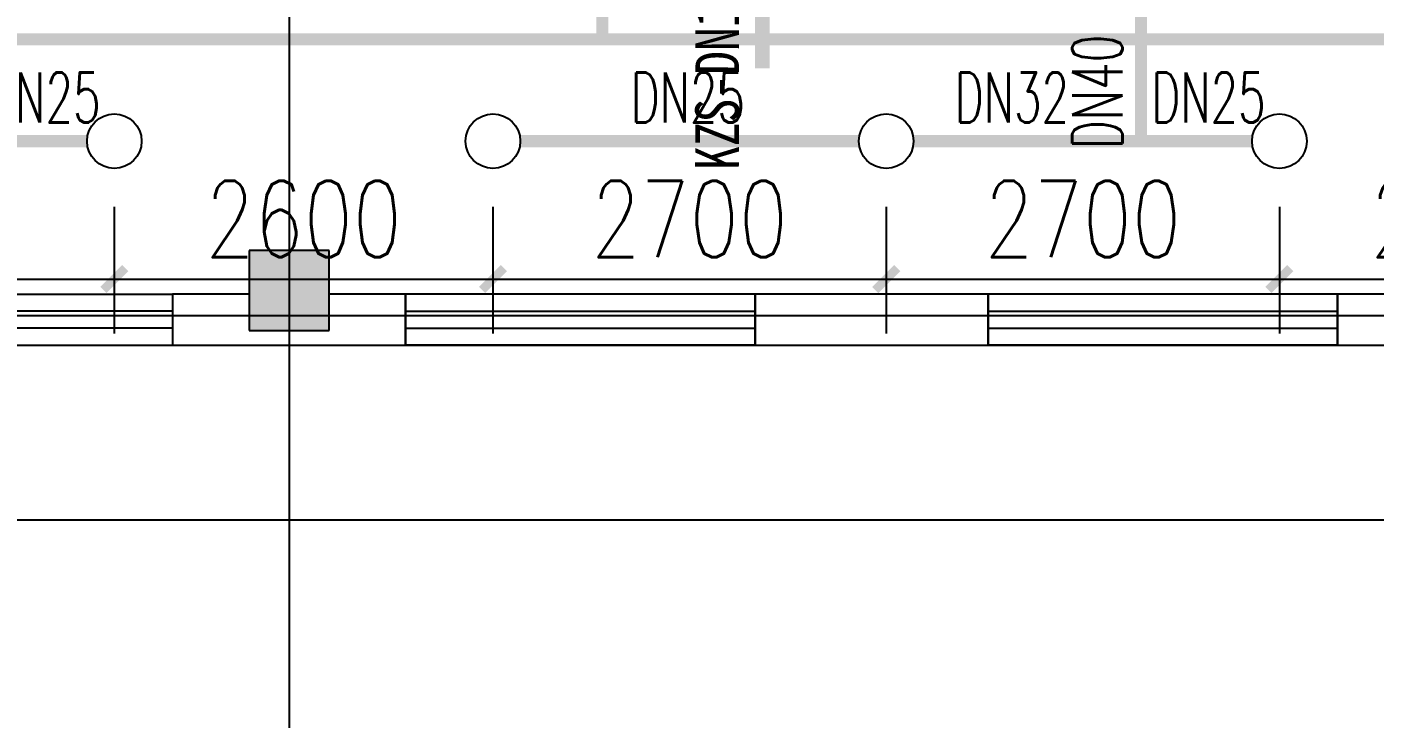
# Model space of a CAD drawing. Extents: x 0 to 2838408, y -923048 to 203859.
# Drawn here: x 2711463 to 2720713, y -204254 to -199508 of the extents above; entities that cross this region are included whole.
import ezdxf
from ezdxf.enums import TextEntityAlignment as Align

# ---------------------------------------------------------------- set-up
doc = ezdxf.new("R2010")
doc.units = 0
doc.header["$LTSCALE"] = 1000
for name, color, linetype in [('COLUMN', 9, 'Continuous'), ('DIM_喷淋', 3, 'Continuous'), ('DOTE', 8, 'Continuous'), ('EQUIP_喷头', 7, 'Continuous'), ('GROUND', 2, 'Continuous'), ('PIPE-喷淋', 6, 'Continuous'), ('PUB_HATCH', 8, 'Continuous'), ('TEXT_喷淋', 7, 'Continuous'), ('WALL', 9, 'Continuous'), ('WINDOW', 4, 'Continuous'), ('XREF', 8, 'Continuous'), ('抗震支吊架', 2, 'Continuous')]:
    doc.layers.add(name, color=color, linetype=linetype)
doc.styles.add('_TCH_DIM_T3', font='SIMPLEX', dxfattribs={"width": 0.75, "bigfont": 'HZTXT'})
doc.styles.add('_TWT_PIPEDN', font='SIMPLEX', dxfattribs={"width": 0.8, "height": 2.3, "bigfont": 'HZTXT'})
doc.styles.add('kzcad', font='', dxfattribs={"width": 0.8})
doc.styles.get('kzcad').set_extended_font_data('SimSun')
doc.dimstyles.new('_TWT_ARCH&&150', dxfattribs={"dimtxt": 525, "dimasz": 150, "dimexe": 375, "dimexo": 450, "dimgap": 150, "dimtad": 1, "dimdec": 0, "dimzin": 0, "dimdsep": 46, "dimtxsty": '_TCH_DIM_T3', "dimblk": 'ARCHTICK', "dimcen": 0.09, "dimclrt": 7, "dimazin": 2, "dimtfac": 1, "dimtdec": 0, "dimtix": 1, "dimtmove": 2, "dimatfit": 3, "dimfxl": 1, "dimtolj": 1, "dimtzin": 0, "dimarcsym": 0})

# ---------------------------------------------------------------- blocks, each defined once
blk = doc.blocks.new('$WINLIB2D$00000001')
at = {"color": 0}
for points in [[(-0.5, 0.5), (-0.5, -0.5)], [(-0.5, 0.5), (0.5, 0.5)], [(0.5, -0.5), (0.5, 0.5)], [(0.5, 0.1667), (-0.5, 0.1667)], [(0.5, -0.1667), (-0.5, -0.1667)], [(-0.5, -0.5), (0.5, -0.5)]]:
    blk.add_lwpolyline(points, dxfattribs=at)
blk = doc.blocks.new('1F1')
at = {"layer": 'PUB_HATCH'}
blk.add_hatch(color=256, dxfattribs=at).paths.add_polyline_path([(2377491.7, -201042.2), (2376941.7, -201042.2), (2376941.7, -201592.2), (2377491.7, -201592.2)])
at = {"layer": 'COLUMN'}
for p, q in [((2377491.7, -201042.2), (2376941.7, -201042.2)), ((2376941.7, -201042.2), (2376941.7, -201592.2)), ((2377491.7, -201592.2), (2377491.7, -201042.2)), ((2376941.7, -201592.2), (2377491.7, -201592.2))]:
    blk.add_line(p, q, dxfattribs=at)
at = {"layer": 'DOTE'}
for p, q in [((2377216.7, -187892.2), (2377216.7, -271092.2)), ((2453916.7, -201492.2), (2343216.7, -201492.2))]:
    blk.add_line(p, q, dxfattribs=at)
at = {"layer": 'GROUND'}
blk.add_line((2363516.7, -202892.2), (2436966.7, -202892.2), dxfattribs=at)
blk.add_lwpolyline([(2363516.7, -201692.2), (2436966.7, -201692.2)], dxfattribs=at)
at = {"layer": 'WALL'}
for p, q in [((2376941.7, -201342.2), (2376416.7, -201342.2)), ((2376416.7, -201342.2), (2376416.7, -201692.2)), ((2378016.7, -201342.2), (2377491.7, -201342.2)), ((2378016.7, -201692.2), (2378016.7, -201342.2)), ((2382016.7, -201342.2), (2380416.7, -201342.2)), ((2380416.7, -201342.2), (2380416.7, -201692.2)), ((2382016.7, -201692.2), (2382016.7, -201342.2)), ((2384941.7, -201342.2), (2384416.7, -201342.2)), ((2384416.7, -201342.2), (2384416.7, -201692.2)), ((2376416.7, -201692.2), (2377216.7, -201692.2)), ((2377216.7, -201692.2), (2378016.7, -201692.2)), ((2380416.7, -201692.2), (2382016.7, -201692.2)), ((2384416.7, -201692.2), (2385216.7, -201692.2))]:
    blk.add_line(p, q, dxfattribs=at)
at = {"layer": 'WINDOW', "xscale": 2400, "yscale": -350, "zscale": 2400}
blk.add_blockref('$WINLIB2D$00000001', (2375216.7, -201517.2), dxfattribs=at)
at = {"layer": 'WINDOW', "xscale": -2400, "yscale": -350, "zscale": -2400, "rotation": 359.999999999962}
for p in [(2379216.7, -201517.2), (2383216.7, -201517.2)]:
    blk.add_blockref('$WINLIB2D$00000001', p, dxfattribs=at)
blk = doc.blocks.new('_ArchTick')
at = {"color": 0, "linetype": 'ByBlock', "const_width": 0.4}
blk.add_lwpolyline([(-0.5, -0.5), (0.5, 0.5)], dxfattribs=at)
blk = doc.blocks.new('*D3124')
at = {"layer": 'Defpoints', "color": 0, "linetype": 'ByBlock', "transparency": 16777216}
for p in [(2720062.5, -200292.2), (2722662.5, -200292.2), (2722662.5, -201238.8)]:
    blk.add_point(p, dxfattribs=at)
at = {"layer": 'DIM_喷淋', "color": 0, "linetype": 'ByBlock', "lineweight": -2, "transparency": 16777216}
for p, q in [((2720062.5, -200742.2), (2720062.5, -201613.8)), ((2722662.5, -200742.2), (2722662.5, -201613.8)), ((2720062.5, -201238.8), (2722662.5, -201238.8))]:
    blk.add_line(p, q, dxfattribs=at)
at = {"layer": 'DIM_喷淋', "color": 0, "linetype": 'ByBlock', "lineweight": -2, "transparency": 16777216, "xscale": 150, "yscale": 150, "zscale": 150, "rotation": 180}
blk.add_blockref('_ArchTick', (2720062.5, -201238.8), dxfattribs=at)
at = {"layer": 'DIM_喷淋', "color": 0, "linetype": 'ByBlock', "lineweight": -2, "transparency": 16777216, "xscale": 150, "yscale": 150, "zscale": 150}
blk.add_blockref('_ArchTick', (2722662.5, -201238.8), dxfattribs=at)
at = {"layer": 'DIM_喷淋', "color": 7, "linetype": 'ByBlock', "transparency": 16777216, "insert": (2721362.5, -200826.3), "char_height": 525, "attachment_point": 5, "style": '_TCH_DIM_T3'}
blk.add_mtext('\\A1;2600', dxfattribs=at)
blk = doc.blocks.new('*D3125')
at = {"layer": 'Defpoints', "color": 0, "linetype": 'ByBlock', "transparency": 16777216}
for p in [(2717362.5, -200292.2), (2720062.5, -200292.2), (2720062.5, -201238.8)]:
    blk.add_point(p, dxfattribs=at)
at = {"layer": 'DIM_喷淋', "color": 0, "linetype": 'ByBlock', "lineweight": -2, "transparency": 16777216}
for p, q in [((2717362.5, -200742.2), (2717362.5, -201613.8)), ((2720062.5, -200742.2), (2720062.5, -201613.8)), ((2717362.5, -201238.8), (2720062.5, -201238.8))]:
    blk.add_line(p, q, dxfattribs=at)
at = {"layer": 'DIM_喷淋', "color": 0, "linetype": 'ByBlock', "lineweight": -2, "transparency": 16777216, "xscale": 150, "yscale": 150, "zscale": 150, "rotation": 180}
blk.add_blockref('_ArchTick', (2717362.5, -201238.8), dxfattribs=at)
at = {"layer": 'DIM_喷淋', "color": 0, "linetype": 'ByBlock', "lineweight": -2, "transparency": 16777216, "xscale": 150, "yscale": 150, "zscale": 150}
blk.add_blockref('_ArchTick', (2720062.5, -201238.8), dxfattribs=at)
at = {"layer": 'DIM_喷淋', "color": 7, "linetype": 'ByBlock', "transparency": 16777216, "insert": (2718712.5, -200826.3), "char_height": 525, "attachment_point": 5, "style": '_TCH_DIM_T3'}
blk.add_mtext('\\A1;2700', dxfattribs=at)
blk = doc.blocks.new('*D3126')
at = {"layer": 'Defpoints', "color": 0, "linetype": 'ByBlock', "transparency": 16777216}
for p in [(2714662.5, -200292.2), (2717362.5, -200292.2), (2717362.5, -201238.8)]:
    blk.add_point(p, dxfattribs=at)
at = {"layer": 'DIM_喷淋', "color": 0, "linetype": 'ByBlock', "lineweight": -2, "transparency": 16777216}
for p, q in [((2714662.5, -200742.2), (2714662.5, -201613.8)), ((2717362.5, -200742.2), (2717362.5, -201613.8)), ((2714662.5, -201238.8), (2717362.5, -201238.8))]:
    blk.add_line(p, q, dxfattribs=at)
at = {"layer": 'DIM_喷淋', "color": 0, "linetype": 'ByBlock', "lineweight": -2, "transparency": 16777216, "xscale": 150, "yscale": 150, "zscale": 150, "rotation": 180}
blk.add_blockref('_ArchTick', (2714662.5, -201238.8), dxfattribs=at)
at = {"layer": 'DIM_喷淋', "color": 0, "linetype": 'ByBlock', "lineweight": -2, "transparency": 16777216, "xscale": 150, "yscale": 150, "zscale": 150}
blk.add_blockref('_ArchTick', (2717362.5, -201238.8), dxfattribs=at)
at = {"layer": 'DIM_喷淋', "color": 7, "linetype": 'ByBlock', "transparency": 16777216, "insert": (2716012.5, -200826.3), "char_height": 525, "attachment_point": 5, "style": '_TCH_DIM_T3'}
blk.add_mtext('\\A1;2700', dxfattribs=at)
blk = doc.blocks.new('*D3127')
at = {"layer": 'Defpoints', "color": 0, "linetype": 'ByBlock', "transparency": 16777216}
for p in [(2712062.5, -200292.2), (2714662.5, -200292.2), (2714662.5, -201238.8)]:
    blk.add_point(p, dxfattribs=at)
at = {"layer": 'DIM_喷淋', "color": 0, "linetype": 'ByBlock', "lineweight": -2, "transparency": 16777216}
for p, q in [((2712062.5, -200742.2), (2712062.5, -201613.8)), ((2714662.5, -200742.2), (2714662.5, -201613.8)), ((2712062.5, -201238.8), (2714662.5, -201238.8))]:
    blk.add_line(p, q, dxfattribs=at)
at = {"layer": 'DIM_喷淋', "color": 0, "linetype": 'ByBlock', "lineweight": -2, "transparency": 16777216, "xscale": 150, "yscale": 150, "zscale": 150, "rotation": 180}
blk.add_blockref('_ArchTick', (2712062.5, -201238.8), dxfattribs=at)
at = {"layer": 'DIM_喷淋', "color": 0, "linetype": 'ByBlock', "lineweight": -2, "transparency": 16777216, "xscale": 150, "yscale": 150, "zscale": 150}
blk.add_blockref('_ArchTick', (2714662.5, -201238.8), dxfattribs=at)
at = {"layer": 'DIM_喷淋', "color": 7, "linetype": 'ByBlock', "transparency": 16777216, "insert": (2713362.5, -200826.3), "char_height": 525, "attachment_point": 5, "style": '_TCH_DIM_T3'}
blk.add_mtext('\\A1;2600', dxfattribs=at)
blk = doc.blocks.new('*D3128')
at = {"layer": 'Defpoints', "color": 0, "linetype": 'ByBlock', "transparency": 16777216}
for p in [(2709362.5, -200292.2), (2712062.5, -200292.2), (2712062.5, -201238.8)]:
    blk.add_point(p, dxfattribs=at)
at = {"layer": 'DIM_喷淋', "color": 0, "linetype": 'ByBlock', "lineweight": -2, "transparency": 16777216}
for p, q in [((2709362.5, -200742.2), (2709362.5, -201613.8)), ((2712062.5, -200742.2), (2712062.5, -201613.8)), ((2709362.5, -201238.8), (2712062.5, -201238.8))]:
    blk.add_line(p, q, dxfattribs=at)
at = {"layer": 'DIM_喷淋', "color": 0, "linetype": 'ByBlock', "lineweight": -2, "transparency": 16777216, "xscale": 150, "yscale": 150, "zscale": 150, "rotation": 180}
blk.add_blockref('_ArchTick', (2709362.5, -201238.8), dxfattribs=at)
at = {"layer": 'DIM_喷淋', "color": 0, "linetype": 'ByBlock', "lineweight": -2, "transparency": 16777216, "xscale": 150, "yscale": 150, "zscale": 150}
blk.add_blockref('_ArchTick', (2712062.5, -201238.8), dxfattribs=at)
at = {"layer": 'DIM_喷淋', "color": 7, "linetype": 'ByBlock', "transparency": 16777216, "insert": (2710712.5, -200826.3), "char_height": 525, "attachment_point": 5, "style": '_TCH_DIM_T3'}
blk.add_mtext('\\A1;2700', dxfattribs=at)
blk = doc.blocks.new('$TwtSys$00000125')
blk.add_circle((0, 0, 0), 1)

msp = doc.modelspace()

# ---------------------------------------------------------------- linework, layer by layer
at = {"layer": 'PIPE-喷淋', "linetype": 'ByBlock', "ltscale": 1.5, "const_width": 82.5}
for points in [[(2715412.5, -197792.2), (2715412.5, -199592.2)], [(2719112.5, -197792.2), (2719112.5, -199592.2)], [(2711112.5, -199592.2), (2715412.5, -199592.2)], [(2715412.5, -199592.2), (2719112.5, -199592.2)], [(2719112.5, -200292.2), (2719112.5, -199592.2)], [(2719112.5, -199592.2), (2723412.5, -199592.2)], [(2711112.5, -200292.2), (2711875, -200292.2)], [(2714850, -200292.2), (2717175, -200292.2)], [(2717550, -200292.2), (2719112.5, -200292.2)], [(2719112.5, -200292.2), (2719875, -200292.2)]]:
    msp.add_lwpolyline(points, dxfattribs=at)
at = {"layer": '抗震支吊架', "color": 4, "const_width": 100}
msp.add_lwpolyline([(2716512.5, -199792.2), (2716512.5, -199392.2)], dxfattribs=at)

# ---------------------------------------------------------------- block references
at = {"layer": 'EQUIP_喷头', "linetype": 'ByBlock', "xscale": 187.5, "yscale": 187.5, "zscale": 187.5}
for p in [(2712062.5, -200292.2), (2714662.5, -200292.2), (2717362.5, -200292.2), (2720062.5, -200292.2)]:
    msp.add_blockref('$TwtSys$00000125', p, dxfattribs=at)
at = {"layer": 'XREF'}
msp.add_blockref('1F1', (336045.8, 0), dxfattribs=at)

# ---------------------------------------------------------------- texts
at = {"layer": 'TEXT_喷淋', "color": 251, "linetype": 'ByBlock', "style": '_TWT_PIPEDN', "width": 0.64}
msp.add_text('DN40', height=345, rotation=90, dxfattribs=at).set_placement((2718985, -200347))
for s, p in [('DN25', (2711182.7, -200164.7)), ('DN25', (2715607.7, -200164.7)), ('DN32', (2717832.7, -200164.7)), ('DN25', (2719182.7, -200164.7))]:
    msp.add_text(s, height=345, dxfattribs=at).set_placement(p)
at = {"layer": '抗震支吊架', "color": 4, "style": 'kzcad', "width": 0.8}
msp.add_text('KZS-DN150-T', height=300, rotation=89.88539, dxfattribs=at).set_placement((2716352.5, -199592.2), align=Align.CENTER)

# ---------------------------------------------------------------- dimensions: what is measured, and where the dimension line sits
at = {"layer": 'DIM_喷淋', "linetype": 'ByBlock'}
for p1, p2, picture, middle in [((2709362.5, -200292.2), (2712062.5, -200292.2), '*D3128', (2710712.5, -200826.3)), ((2712062.5, -200292.2), (2714662.5, -200292.2), '*D3127', (2713362.5, -200826.3)), ((2714662.5, -200292.2), (2717362.5, -200292.2), '*D3126', (2716012.5, -200826.3)), ((2717362.5, -200292.2), (2720062.5, -200292.2), '*D3125', (2718712.5, -200826.3)), ((2720062.5, -200292.2), (2722662.5, -200292.2), '*D3124', (2721362.5, -200826.3))]:
    dim = msp.add_aligned_dim(p1=p1, p2=p2, distance=-946.6, dimstyle='_TWT_ARCH&&150', dxfattribs=at)
    dim.commit()
    dim.dimension.update_dxf_attribs({"geometry": picture, "text_midpoint": middle})

doc.saveas('drawing.dxf')
